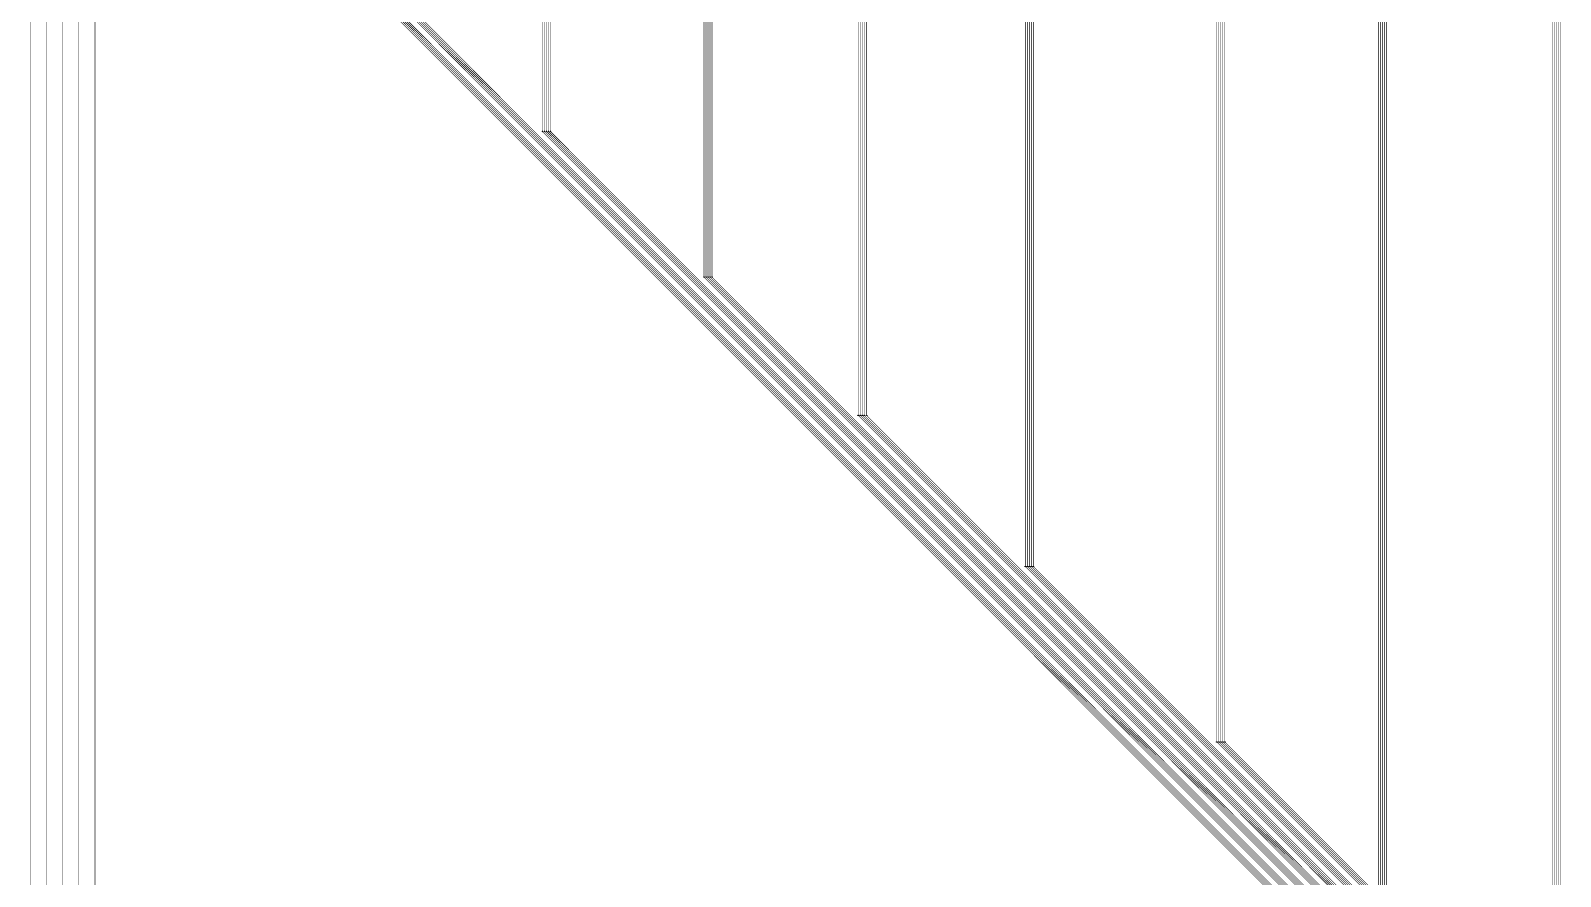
# Model space of a CAD drawing. Extents: x -22715 to 22715, y -22715 to 22715.
# Drawn here: x -9619 to -74, y 6532 to 11807 of the extents above; entities that cross this region are included whole.
import ezdxf

# ---------------------------------------------------------------- set-up
doc = ezdxf.new("R2010")
doc.units = 0
doc.layers.add('L0D0_0', color=2, linetype='CONTINUOUS')

msp = doc.modelspace()

# ---------------------------------------------------------------- linework, layer by layer
at = {"layer": 'L0D0_0', "const_width": 3}
for points in [[(-9417.5, 5624), (-9417.5, 18282.5)], [(-6400, 11177.5), (-6400, 18248.5)], [(-5392.5, 10270), (-5392.5, 18241)], [(-3387.5, 8465), (-3387.5, 18236)], [(-2180, 7370), (-2180, 18280)], [(-1170, 6460), (-1170, 18270)], [(-9517.5, 5617.5), (-9517.5, 18217.5)], [(-9317.5, 5624), (-9317.5, 18182.5)], [(-4442.5, 9407.5), (-4442.5, 18142.5)], [(-1157.5, 6460), (-1157.5, 18142.5)], [(-75, -2625), (-75, 18173.5)], [(-9617.5, 5617.5), (-9617.5, 18117.5)], [(-9217.5, 5624), (-9217.5, 18082.5)], [(-6412.5, 11177.5), (-6412.5, 18061)], [(-6387.5, 11177.5), (-6387.5, 18061)], [(-5405, 10270), (-5405, 18105)], [(-5380, 10270), (-5380, 18120)], [(-3400, 8465), (-3400, 18100)], [(-2192.5, 7370), (-2192.5, 18092.5)], [(-2167.5, 7370), (-2167.5, 18132.5)], [(-1182.5, 6460), (-1182.5, 18082.5)], [(-4455, 9407.5), (-4455, 17955)], [(-6425, 11177.5), (-6425, 17925)], [(-6375, 11177.5), (-6375, 17925)], [(-5417.5, 10270), (-5417.5, 17932.5)], [(-5367.5, 10270), (-5367.5, 17932.5)], [(-4430, 9407.5), (-4430, 17940)], [(-4417.5, 9407.5), (-4417.5, 17940)], [(-4402.5, 9407.5), (-4402.5, 17940)], [(-3412.5, 8465), (-3412.5, 17940)], [(-3375, 8465), (-3375, 17940)], [(-3362.5, 8465), (-3362.5, 17940)], [(-2217.5, 7370), (-2217.5, 17940)], [(-2205, 7370), (-2205, 17940)], [(-1207.5, 6460), (-1207.5, 17940)], [(-1195, 6460), (-1195, 17940)], [(-125, -2975), (-125, 17857.5)], [(-112.5, -2887.5), (-112.5, 17857.5)], [(-100, -2800), (-100, 17857.5)], [(-87.5, -2712.5), (-87.5, 17857.5)], [(-8417.5, 12970), (-925, 5477.5)], [(-8405, 12970), (-912.5, 5477.5)], [(-8392.5, 12970), (-900, 5477.5)], [(-8380, 12970), (-887.5, 5477.5)], [(-8367.5, 12970), (-875, 5477.5)], [(-7412.5, 12065), (-825, 5477.5)], [(-7400, 12065), (-812.5, 5477.5)], [(-7387.5, 12065), (-800, 5477.5)], [(-7375, 12065), (-787.5, 5477.5)], [(-7362.5, 12065), (-775, 5477.5)], [(-6425, 11177.5), (-725, 5477.5)], [(-6412.5, 11177.5), (-712.5, 5477.5)], [(-6400, 11177.5), (-700, 5477.5)], [(-6387.5, 11177.5), (-687.5, 5477.5)], [(-6375, 11177.5), (-675, 5477.5)], [(-5417.5, 10270), (-625, 5477.5)], [(-5405, 10270), (-612.5, 5477.5)], [(-5392.5, 10270), (-600, 5477.5)], [(-5380, 10270), (-587.5, 5477.5)], [(-5367.5, 10270), (-575, 5477.5)], [(-4455, 9407.5), (-525, 5477.5)], [(-4442.5, 9407.5), (-512.5, 5477.5)], [(-4430, 9407.5), (-500, 5477.5)], [(-4417.5, 9407.5), (-487.5, 5477.5)], [(-4402.5, 9407.5), (-472.5, 5477.5)], [(-3412.5, 8465), (-425, 5477.5)], [(-3400, 8465), (-412.5, 5477.5)], [(-3387.5, 8465), (-400, 5477.5)], [(-3375, 8465), (-387.5, 5477.5)], [(-3362.5, 8465), (-375, 5477.5)], [(-2217.5, 7370), (-325, 5477.5)], [(-2205, 7370), (-312.5, 5477.5)], [(-2192.5, 7370), (-300, 5477.5)], [(-2180, 7370), (-287.5, 5477.5)], [(-2167.5, 7370), (-275, 5477.5)]]:
    msp.add_lwpolyline(points, dxfattribs=at)
at = {"layer": 'L0D0_0'}
for points in [[(-6425, 11175.8), (-6426.4, 11176.7), (-6426.4, 11178.3), (-6425, 11179.2), (-6423.5, 11178.3), (-6423.5, 11176.7)], [(-6425, 11175.8), (-6426.4, 11176.7), (-6426.4, 11178.3), (-6425, 11179.2), (-6423.5, 11178.3), (-6423.5, 11176.7)], [(-6412.5, 11175.8), (-6413.9, 11176.7), (-6413.9, 11178.3), (-6412.5, 11179.2), (-6411, 11178.3), (-6411, 11176.7)], [(-6412.5, 11175.8), (-6413.9, 11176.7), (-6413.9, 11178.3), (-6412.5, 11179.2), (-6411, 11178.3), (-6411, 11176.7)], [(-6400, 11175.8), (-6401.5, 11176.7), (-6401.5, 11178.3), (-6400, 11179.2), (-6398.6, 11178.3), (-6398.6, 11176.7)], [(-6400, 11175.8), (-6401.5, 11176.7), (-6401.5, 11178.3), (-6400, 11179.2), (-6398.6, 11178.3), (-6398.6, 11176.7)], [(-6387.5, 11175.8), (-6388.9, 11176.7), (-6388.9, 11178.3), (-6387.5, 11179.2), (-6386, 11178.3), (-6386, 11176.7)], [(-6387.5, 11175.8), (-6388.9, 11176.7), (-6388.9, 11178.3), (-6387.5, 11179.2), (-6386, 11178.3), (-6386, 11176.7)], [(-6375, 11175.8), (-6376.4, 11176.7), (-6376.4, 11178.3), (-6375, 11179.2), (-6373.5, 11178.3), (-6373.5, 11176.7)], [(-6375, 11175.8), (-6376.4, 11176.7), (-6376.4, 11178.3), (-6375, 11179.2), (-6373.5, 11178.3), (-6373.5, 11176.7)], [(-5417.5, 10268.3), (-5418.9, 10269.2), (-5418.9, 10270.8), (-5417.5, 10271.7), (-5416, 10270.8), (-5416, 10269.2)], [(-5417.5, 10268.3), (-5418.9, 10269.2), (-5418.9, 10270.8), (-5417.5, 10271.7), (-5416, 10270.8), (-5416, 10269.2)], [(-5405, 10268.3), (-5406.4, 10269.2), (-5406.4, 10270.8), (-5405, 10271.7), (-5403.5, 10270.8), (-5403.5, 10269.2)], [(-5405, 10268.3), (-5406.4, 10269.2), (-5406.4, 10270.8), (-5405, 10271.7), (-5403.5, 10270.8), (-5403.5, 10269.2)], [(-5392.5, 10268.3), (-5394, 10269.2), (-5394, 10270.8), (-5392.5, 10271.7), (-5391.1, 10270.8), (-5391.1, 10269.2)], [(-5392.5, 10268.3), (-5394, 10269.2), (-5394, 10270.8), (-5392.5, 10271.7), (-5391.1, 10270.8), (-5391.1, 10269.2)], [(-5380, 10268.3), (-5381.4, 10269.2), (-5381.4, 10270.8), (-5380, 10271.7), (-5378.5, 10270.8), (-5378.5, 10269.2)], [(-5380, 10268.3), (-5381.4, 10269.2), (-5381.4, 10270.8), (-5380, 10271.7), (-5378.5, 10270.8), (-5378.5, 10269.2)], [(-5367.5, 10268.3), (-5368.9, 10269.2), (-5368.9, 10270.8), (-5367.5, 10271.7), (-5366, 10270.8), (-5366, 10269.2)], [(-5367.5, 10268.3), (-5368.9, 10269.2), (-5368.9, 10270.8), (-5367.5, 10271.7), (-5366, 10270.8), (-5366, 10269.2)], [(-4455, 9405.8), (-4456.4, 9406.7), (-4456.4, 9408.3), (-4455, 9409.2), (-4453.5, 9408.3), (-4453.5, 9406.7)], [(-4455, 9405.8), (-4456.4, 9406.7), (-4456.4, 9408.3), (-4455, 9409.2), (-4453.5, 9408.3), (-4453.5, 9406.7)], [(-4442.5, 9405.8), (-4443.9, 9406.7), (-4443.9, 9408.3), (-4442.5, 9409.2), (-4441, 9408.3), (-4441, 9406.7)], [(-4442.5, 9405.8), (-4443.9, 9406.7), (-4443.9, 9408.3), (-4442.5, 9409.2), (-4441, 9408.3), (-4441, 9406.7)], [(-4430, 9405.8), (-4431.5, 9406.7), (-4431.5, 9408.3), (-4430, 9409.2), (-4428.6, 9408.3), (-4428.6, 9406.7)], [(-4430, 9405.8), (-4431.5, 9406.7), (-4431.5, 9408.3), (-4430, 9409.2), (-4428.6, 9408.3), (-4428.6, 9406.7)], [(-4417.5, 9405.8), (-4418.9, 9406.7), (-4418.9, 9408.3), (-4417.5, 9409.2), (-4416, 9408.3), (-4416, 9406.7)], [(-4417.5, 9405.8), (-4418.9, 9406.7), (-4418.9, 9408.3), (-4417.5, 9409.2), (-4416, 9408.3), (-4416, 9406.7)], [(-4402.5, 9405.8), (-4403.9, 9406.7), (-4403.9, 9408.3), (-4402.5, 9409.2), (-4401, 9408.3), (-4401, 9406.7)], [(-4402.5, 9405.8), (-4403.9, 9406.7), (-4403.9, 9408.3), (-4402.5, 9409.2), (-4401, 9408.3), (-4401, 9406.7)], [(-3412.5, 8463.3), (-3414, 8464.2), (-3414, 8465.8), (-3412.5, 8466.7), (-3411, 8465.8), (-3411, 8464.2)], [(-3412.5, 8463.3), (-3414, 8464.2), (-3414, 8465.8), (-3412.5, 8466.7), (-3411, 8465.8), (-3411, 8464.2)], [(-3400, 8463.3), (-3401.4, 8464.2), (-3401.4, 8465.8), (-3400, 8466.7), (-3398.5, 8465.8), (-3398.5, 8464.2)], [(-3400, 8463.3), (-3401.4, 8464.2), (-3401.4, 8465.8), (-3400, 8466.7), (-3398.5, 8465.8), (-3398.5, 8464.2)], [(-3387.5, 8463.3), (-3388.9, 8464.2), (-3388.9, 8465.8), (-3387.5, 8466.7), (-3386, 8465.8), (-3386, 8464.2)], [(-3387.5, 8463.3), (-3388.9, 8464.2), (-3388.9, 8465.8), (-3387.5, 8466.7), (-3386, 8465.8), (-3386, 8464.2)], [(-3375, 8463.3), (-3376.4, 8464.2), (-3376.4, 8465.8), (-3375, 8466.7), (-3373.5, 8465.8), (-3373.5, 8464.2)], [(-3375, 8463.3), (-3376.4, 8464.2), (-3376.4, 8465.8), (-3375, 8466.7), (-3373.5, 8465.8), (-3373.5, 8464.2)], [(-3362.5, 8463.3), (-3363.9, 8464.2), (-3363.9, 8465.8), (-3362.5, 8466.7), (-3361, 8465.8), (-3361, 8464.2)], [(-3362.5, 8463.3), (-3363.9, 8464.2), (-3363.9, 8465.8), (-3362.5, 8466.7), (-3361, 8465.8), (-3361, 8464.2)], [(-2217.5, 7368.3), (-2219, 7369.2), (-2219, 7370.8), (-2217.5, 7371.7), (-2216.1, 7370.8), (-2216.1, 7369.2)], [(-2217.5, 7368.3), (-2219, 7369.2), (-2219, 7370.8), (-2217.5, 7371.7), (-2216.1, 7370.8), (-2216.1, 7369.2)], [(-2205, 7368.3), (-2206.4, 7369.2), (-2206.4, 7370.8), (-2205, 7371.7), (-2203.5, 7370.8), (-2203.5, 7369.2)], [(-2205, 7368.3), (-2206.4, 7369.2), (-2206.4, 7370.8), (-2205, 7371.7), (-2203.5, 7370.8), (-2203.5, 7369.2)], [(-2192.5, 7368.3), (-2193.9, 7369.2), (-2193.9, 7370.8), (-2192.5, 7371.7), (-2191, 7370.8), (-2191, 7369.2)], [(-2192.5, 7368.3), (-2193.9, 7369.2), (-2193.9, 7370.8), (-2192.5, 7371.7), (-2191, 7370.8), (-2191, 7369.2)], [(-2180, 7368.3), (-2181.4, 7369.2), (-2181.4, 7370.8), (-2180, 7371.7), (-2178.5, 7370.8), (-2178.5, 7369.2)], [(-2180, 7368.3), (-2181.4, 7369.2), (-2181.4, 7370.8), (-2180, 7371.7), (-2178.5, 7370.8), (-2178.5, 7369.2)], [(-2167.5, 7368.3), (-2168.9, 7369.2), (-2168.9, 7370.8), (-2167.5, 7371.7), (-2166, 7370.8), (-2166, 7369.2)], [(-2167.5, 7368.3), (-2168.9, 7369.2), (-2168.9, 7370.8), (-2167.5, 7371.7), (-2166, 7370.8), (-2166, 7369.2)]]:
    msp.add_lwpolyline(points, close=True, dxfattribs=at)

doc.saveas('drawing.dxf')
